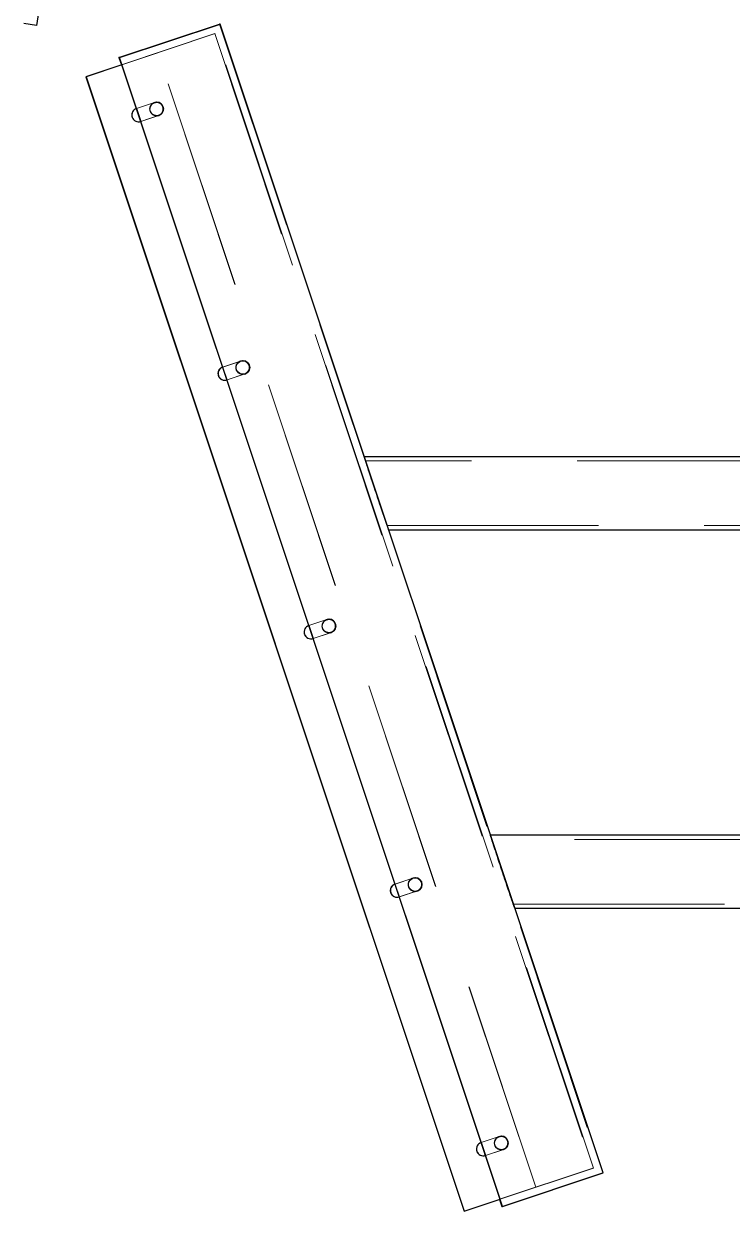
# Model space of a CAD drawing. Header units: millimetres. Extents: x 122 to 2816, y -707 to 556.
# Drawn here: x 659.61 to 663.86, y 292.45 to 299.58 of the extents above; entities that cross this region are included whole.
import ezdxf

# ---------------------------------------------------------------- set-up
doc = ezdxf.new("R2010")
doc.units = ezdxf.units.MM
doc.linetypes.add('HIDDEN', pattern=[1.905, 1.27, -0.635])

msp = doc.modelspace()

# ---------------------------------------------------------------- linework, layer by layer
at = {"color": 7, "linetype": 'Continuous', "lineweight": 25}
for p, q in [((659.757379, 300.019651), (659.68784, 299.570456)), ((659.68784, 299.570456), (659.610546, 299.582422)), ((660.182245, 299.377822), (660.78596, 299.579006)), ((660.186141, 299.377822), (660.789856, 299.579006)), ((660.789856, 299.579006), (660.78596, 299.579006)), ((663.089061, 292.679292), (660.789856, 299.579006)), ((660.182245, 299.377822), (660.196615, 299.334699)), ((660.186141, 299.377822), (660.182245, 299.377822)), ((662.485346, 292.478108), (660.186141, 299.377822)), ((660.199472, 299.334699), (659.98386, 299.262847)), ((660.200251, 299.334699), (659.984639, 299.262847)), ((660.200251, 299.334699), (660.196615, 299.334699)), ((660.199472, 299.334699), (660.199264, 299.334699)), ((660.199264, 299.334699), (660.199285, 299.334636)), ((662.470716, 292.521232), (660.200251, 299.334699)), ((659.984639, 299.262847), (659.98386, 299.262847)), ((659.98386, 299.262847), (662.254324, 292.44938)), ((659.984639, 299.262847), (662.255104, 292.44938)), ((660.409964, 299.109606), (660.407661, 299.109671)), ((660.410102, 299.10961), (660.407869, 299.109671)), ((660.287024, 299.071341), (660.312808, 298.993963)), ((660.287209, 299.071407), (660.312995, 298.994025)), ((660.407661, 299.027853), (660.41116, 299.028003)), ((660.407869, 299.027853), (660.41141, 299.028006)), ((660.41725, 299.028768), (660.420802, 299.029951)), ((660.420802, 299.029951), (660.421581, 299.029951)), ((660.312995, 298.994025), (660.313697, 298.994259)), ((660.312995, 298.994025), (660.313775, 298.994025)), ((660.927285, 297.557171), (660.924982, 297.557235)), ((660.927423, 297.557174), (660.92519, 297.557235)), ((660.804345, 297.518905), (660.830129, 297.441528)), ((660.80453, 297.518972), (660.830316, 297.44159)), ((660.924982, 297.475417), (660.928481, 297.475567)), ((660.92519, 297.475417), (660.928731, 297.475571)), ((660.934571, 297.476332), (660.938123, 297.477515)), ((660.938123, 297.477515), (660.938902, 297.477515)), ((660.830316, 297.44159), (660.831018, 297.441824)), ((660.830316, 297.44159), (660.831096, 297.44159)), ((664.547771, 296.980656), (661.655709, 296.980656)), ((661.802028, 296.541565), (664.547771, 296.541565)), ((661.321666, 295.96647), (661.34745, 295.889092)), ((661.321851, 295.966536), (661.347637, 295.889154)), ((661.444606, 296.004735), (661.442303, 296.0048)), ((661.444744, 296.004739), (661.442511, 296.0048)), ((661.347637, 295.889154), (661.348339, 295.889388)), ((661.347637, 295.889154), (661.348417, 295.889154)), ((661.442303, 295.922982), (661.445802, 295.923132)), ((661.442511, 295.922982), (661.446052, 295.923135)), ((661.451892, 295.923896), (661.455444, 295.92508)), ((661.455444, 295.92508), (661.456223, 295.92508)), ((664.547771, 294.707928), (662.413055, 294.707928)), ((661.838987, 294.414034), (661.864771, 294.336657)), ((661.839173, 294.4141), (661.864959, 294.336719)), ((661.962013, 294.452295), (661.959624, 294.452364)), ((661.962066, 294.452303), (661.959832, 294.452364)), ((661.864959, 294.336719), (661.86566, 294.336952)), ((661.864959, 294.336719), (661.865738, 294.336719)), ((661.959624, 294.370546), (661.96307, 294.370692)), ((661.959832, 294.370546), (661.963373, 294.3707)), ((661.969213, 294.371461), (661.972765, 294.372644)), ((661.972765, 294.372644), (661.973544, 294.372644)), ((662.559374, 294.268838), (664.547771, 294.268838)), ((662.479334, 292.899859), (662.476945, 292.899929)), ((662.479387, 292.899868), (662.477153, 292.899929)), ((662.356308, 292.861599), (662.382092, 292.784221)), ((662.356494, 292.861665), (662.38228, 292.784283)), ((662.476945, 292.818111), (662.480392, 292.818256)), ((662.477153, 292.818111), (662.480694, 292.818264)), ((662.486534, 292.819025), (662.490086, 292.820209)), ((662.490086, 292.820209), (662.490865, 292.820209)), ((662.38228, 292.784283), (662.382981, 292.784517)), ((662.38228, 292.784283), (662.383059, 292.784283)), ((662.485346, 292.478108), (663.089061, 292.679292)), ((662.255104, 292.44938), (662.470716, 292.521232)), ((662.467443, 292.520141), (662.48145, 292.478108)), ((662.48145, 292.478108), (662.485346, 292.478108)), ((662.255104, 292.44938), (662.254324, 292.44938))]:
    msp.add_line(p, q, dxfattribs=at)
at = {"color": 7, "linetype": 'HIDDEN', "lineweight": 18}
for p, q in [((660.196615, 299.334699), (660.757208, 299.521512)), ((660.200251, 299.334699), (660.760844, 299.521512)), ((660.757208, 299.521512), (663.027672, 292.708045)), ((660.760844, 299.521512), (660.757208, 299.521512)), ((663.031309, 292.708045), (660.760844, 299.521512)), ((660.78596, 299.579006), (663.085165, 292.679292)), ((660.414877, 299.40655), (660.199264, 299.334699)), ((660.415085, 299.40655), (660.199472, 299.334699)), ((660.415864, 299.40655), (660.200251, 299.334699)), ((660.415085, 299.40655), (660.414877, 299.40655)), ((662.685342, 292.593083), (660.414877, 299.40655)), ((662.685549, 292.593083), (660.415085, 299.40655)), ((660.415864, 299.40655), (660.415085, 299.40655)), ((662.686329, 292.593083), (660.415864, 299.40655)), ((660.199285, 299.334636), (660.287024, 299.071341)), ((660.199472, 299.334699), (660.287209, 299.071407)), ((660.394936, 299.107573), (660.287129, 299.071647)), ((660.395715, 299.107573), (660.287908, 299.071647)), ((660.394936, 299.107573), (660.395715, 299.107573)), ((660.407869, 299.109671), (660.407661, 299.109671)), ((660.408648, 299.109671), (660.407869, 299.109671)), ((660.408908, 299.109671), (660.408648, 299.109671)), ((660.287129, 299.071647), (660.287908, 299.071647)), ((660.313697, 298.994259), (660.41725, 299.028768)), ((660.313775, 298.994025), (660.421581, 299.029951)), ((660.407661, 299.027853), (660.407869, 299.027853)), ((660.408648, 299.027853), (660.408908, 299.027853)), ((660.300062, 298.991927), (660.300842, 298.991927)), ((660.312808, 298.993963), (660.804345, 297.518905)), ((660.312995, 298.994025), (660.80453, 297.518972)), ((660.912257, 297.555137), (660.80445, 297.519212)), ((660.913036, 297.555137), (660.80523, 297.519212)), ((660.912257, 297.555137), (660.913036, 297.555137)), ((660.92519, 297.557235), (660.924982, 297.557235)), ((660.925969, 297.557235), (660.92519, 297.557235)), ((660.926229, 297.557235), (660.925969, 297.557235)), ((660.80445, 297.519212), (660.80523, 297.519212)), ((660.831018, 297.441824), (660.934571, 297.476332)), ((660.831096, 297.44159), (660.938902, 297.477515)), ((660.924982, 297.475417), (660.92519, 297.475417)), ((660.925969, 297.475417), (660.926229, 297.475417)), ((660.817383, 297.439492), (660.818163, 297.439492)), ((660.830129, 297.441528), (661.321666, 295.96647)), ((660.830316, 297.44159), (661.321851, 295.966536)), ((661.655709, 296.980656), (661.653761, 296.980656)), ((666.108234, 296.955474), (661.662153, 296.955474)), ((661.791689, 296.566747), (666.108234, 296.566747)), ((661.80008, 296.541565), (661.802028, 296.541565)), ((661.429578, 296.002702), (661.321771, 295.966776)), ((661.321771, 295.966776), (661.322551, 295.966776)), ((661.430357, 296.002702), (661.322551, 295.966776)), ((661.429578, 296.002702), (661.430357, 296.002702)), ((661.442511, 296.0048), (661.442303, 296.0048)), ((661.44329, 296.0048), (661.442511, 296.0048)), ((661.44355, 296.0048), (661.44329, 296.0048)), ((661.334704, 295.887056), (661.335484, 295.887056)), ((661.34745, 295.889092), (661.838987, 294.414034)), ((661.347637, 295.889154), (661.839173, 294.4141)), ((661.348339, 295.889388), (661.451892, 295.923896)), ((661.348417, 295.889154), (661.456223, 295.92508)), ((661.442303, 295.922982), (661.442511, 295.922982)), ((661.44329, 295.922982), (661.44355, 295.922982)), ((662.413055, 294.707928), (662.411106, 294.707928)), ((666.092865, 294.682747), (662.419498, 294.682747)), ((661.946899, 294.450266), (661.839093, 294.414341)), ((661.839093, 294.414341), (661.839872, 294.414341)), ((661.947678, 294.450266), (661.839872, 294.414341)), ((661.946899, 294.450266), (661.947678, 294.450266)), ((661.959832, 294.452364), (661.959624, 294.452364)), ((661.960611, 294.452364), (661.959832, 294.452364)), ((661.960871, 294.452364), (661.960611, 294.452364)), ((661.852026, 294.334621), (661.852805, 294.334621)), ((661.864771, 294.336657), (662.356308, 292.861599)), ((661.864959, 294.336719), (662.356494, 292.861665)), ((661.86566, 294.336952), (661.969213, 294.371461)), ((661.865738, 294.336719), (661.973544, 294.372644)), ((661.959624, 294.370546), (661.959832, 294.370546)), ((661.960611, 294.370546), (661.960871, 294.370546)), ((662.549034, 294.294019), (666.092865, 294.294019)), ((662.557426, 294.268838), (662.559374, 294.268838)), ((662.46422, 292.897831), (662.356414, 292.861905)), ((662.464999, 292.897831), (662.357193, 292.861905)), ((662.46422, 292.897831), (662.464999, 292.897831)), ((662.477153, 292.899929), (662.476945, 292.899929)), ((662.477932, 292.899929), (662.477153, 292.899929)), ((662.478192, 292.899929), (662.477932, 292.899929)), ((662.356414, 292.861905), (662.357193, 292.861905)), ((662.382981, 292.784517), (662.486534, 292.819025)), ((662.383059, 292.784283), (662.490865, 292.820209)), ((662.476945, 292.818111), (662.477153, 292.818111)), ((662.477932, 292.818111), (662.478192, 292.818111)), ((662.369347, 292.782185), (662.370126, 292.782185)), ((662.382092, 292.784221), (662.469729, 292.521232)), ((662.38228, 292.784283), (662.469937, 292.521232)), ((662.46708, 292.521232), (663.027672, 292.708045)), ((662.470716, 292.521232), (663.031309, 292.708045)), ((662.48145, 292.478108), (663.085165, 292.679292)), ((663.027672, 292.708045), (663.031309, 292.708045)), ((663.085165, 292.679292), (663.089061, 292.679292)), ((662.254324, 292.44938), (662.685549, 292.593083)), ((662.469729, 292.521232), (662.685342, 292.593083)), ((662.469937, 292.521232), (662.685549, 292.593083)), ((662.470716, 292.521232), (662.686329, 292.593083)), ((662.685549, 292.593083), (662.685342, 292.593083)), ((662.686329, 292.593083), (662.685549, 292.593083)), ((662.46708, 292.521232), (662.467443, 292.520141)), ((662.46708, 292.521232), (662.470716, 292.521232)), ((662.469937, 292.521232), (662.469729, 292.521232))]:
    msp.add_line(p, q, dxfattribs=at)
at = {"color": 7, "linetype": 'HIDDEN', "lineweight": 18, "flags": 128}
for points in [[(660.407869, 299.109671), (660.406394, 299.109644), (660.394936, 299.107573)], [(660.408648, 299.109671), (660.407173, 299.109644), (660.395715, 299.107573)], [(660.92519, 297.557235), (660.923715, 297.557209), (660.912257, 297.555137)], [(660.925969, 297.557235), (660.924494, 297.557209), (660.913036, 297.555137)], [(661.442511, 296.0048), (661.441036, 296.004773), (661.429578, 296.002702)], [(661.44329, 296.0048), (661.441815, 296.004773), (661.430357, 296.002702)], [(661.438043, 295.923226), (661.438153, 295.923215), (661.442511, 295.922982)], [(661.959832, 294.452364), (661.958357, 294.452338), (661.946899, 294.450266)], [(661.960611, 294.452364), (661.959136, 294.452338), (661.947678, 294.450266)], [(661.955364, 294.370791), (661.955474, 294.370779), (661.959832, 294.370546)], [(662.477153, 292.899929), (662.475678, 292.899902), (662.46422, 292.897831)], [(662.477932, 292.899929), (662.476457, 292.899902), (662.464999, 292.897831)], [(662.472685, 292.818355), (662.472795, 292.818343), (662.477153, 292.818111)]]:
    msp.add_lwpolyline(points, dxfattribs=at)
at = {"color": 7, "linetype": 'Continuous', "lineweight": 25, "flags": 128}
for points in [[(660.300062, 298.991927), (660.301537, 298.991954), (660.312995, 298.994025)], [(660.817383, 297.439492), (660.818858, 297.439518), (660.830316, 297.44159)], [(661.334704, 295.887056), (661.33618, 295.887083), (661.347637, 295.889154)], [(661.852026, 294.334621), (661.853501, 294.334647), (661.864959, 294.336719)], [(662.369347, 292.782185), (662.370822, 292.782212), (662.38228, 292.784283)]]:
    msp.add_lwpolyline(points, dxfattribs=at)
at = {"color": 7, "linetype": 'Continuous', "lineweight": 25}
for centre in [(660.408908, 299.068762), (660.926229, 297.516326), (661.44355, 295.96389), (661.960871, 294.411455), (662.478192, 292.859019)]:
    msp.add_circle(centre, 0.040909, dxfattribs=at)
at = {"color": 7, "linetype": 'HIDDEN', "lineweight": 18}
for centre, radius, start, end in [((660.407661, 299.068762), 0.040909, 90.0007149, 198.4301726), ((660.407869, 299.068762), 0.040909, 90.0007149, 198.4301726), ((660.408648, 299.068762), 0.040909, 90.0005287, 198.4303588), ((660.300063, 299.032836), 0.040909, 108.4305224, 269.9991818), ((660.407661, 299.068761), 0.040908, 198.4293278, 269.9997847), ((660.407869, 299.068761), 0.040908, 198.4293278, 269.9997847), ((660.408648, 299.068761), 0.040908, 198.4293754, 269.9997372), ((660.924982, 297.516326), 0.040909, 90.0007149, 198.4301726), ((660.92519, 297.516326), 0.040909, 90.0007149, 198.4301726), ((660.925969, 297.516327), 0.040909, 90.0005287, 198.4303588), ((660.817384, 297.480401), 0.040909, 108.4305224, 269.9991818), ((660.924982, 297.516326), 0.040908, 198.4293278, 269.9997847), ((660.92519, 297.516326), 0.040908, 198.4293278, 269.9997847), ((660.925969, 297.516326), 0.040908, 198.4293754, 269.9997372), ((661.334705, 295.927965), 0.040909, 108.4305224, 269.9991818), ((661.442303, 295.963891), 0.040909, 90.0007149, 198.4301726), ((661.44329, 295.963891), 0.040909, 90.0005287, 198.4303588), ((661.442303, 295.96389), 0.040908, 198.4293278, 269.9997847), ((661.442511, 295.963891), 0.040909, 198.4295957, 237.3200583), ((661.44329, 295.96389), 0.040908, 198.4293754, 269.9997372), ((661.852026, 294.37553), 0.040909, 108.4305224, 269.9991818), ((661.959625, 294.411455), 0.040909, 90.0007149, 198.4301726), ((661.960611, 294.411455), 0.040909, 90.0005287, 198.4303588), ((661.959624, 294.411455), 0.040908, 198.4293278, 269.9997847), ((661.959832, 294.411455), 0.040909, 198.4295957, 237.3200583), ((661.960611, 294.411455), 0.040908, 198.4293754, 269.9997372), ((662.476946, 292.85902), 0.040909, 90.0007149, 198.4301726), ((662.477932, 292.85902), 0.040909, 90.0005287, 198.4303588), ((662.369347, 292.823094), 0.040909, 108.4305224, 269.9991818), ((662.476945, 292.859019), 0.040908, 198.4293278, 269.9997847), ((662.477153, 292.859019), 0.040909, 198.4295957, 237.3200583), ((662.477932, 292.859019), 0.040908, 198.4293754, 269.9997372)]:
    msp.add_arc(centre, radius, start, end, dxfattribs=at)
at = {"color": 7, "linetype": 'Continuous', "lineweight": 25}
for centre, start, end in [((660.407868, 299.068762), 288.4305224, 89.9991818), ((660.408647, 299.068762), 270.0007197, 89.9992803), ((660.408647, 299.068762), 288.4305224, 89.9991818), ((660.300842, 299.032836), 108.4302283, 288.4292105), ((660.925968, 297.516326), 270.0007197, 89.9992803), ((660.925968, 297.516326), 288.4305224, 89.9991818), ((660.818163, 297.480401), 108.4302283, 288.4292105), ((661.335484, 295.927965), 108.4302283, 288.4292105), ((661.44251, 295.963891), 288.4305224, 89.9991818), ((661.443289, 295.963891), 270.0007197, 89.9992803), ((661.443289, 295.963891), 288.4305224, 89.9991818), ((661.852805, 294.37553), 108.4302283, 288.4292105), ((661.960611, 294.411455), 270.0007197, 89.9992803), ((661.96061, 294.411455), 288.4305224, 89.9991818), ((662.477932, 292.85902), 270.0007197, 89.9992803), ((662.477932, 292.85902), 288.4305224, 89.9991818), ((662.370126, 292.823094), 108.4302283, 288.4292105)]:
    msp.add_arc(centre, 0.040909, start, end, dxfattribs=at)
at = {"color": 7, "linetype": 'HIDDEN', "lineweight": 18}
for centre, major_axis in [((661.726921, 296.76111), (-0.073162, 0.219545)), ((661.726921, 296.76111), (-0.06477, 0.194363)), ((662.484266, 294.488383), (-0.073162, 0.219545)), ((662.484266, 294.488383), (-0.06477, 0.194363))]:
    msp.add_ellipse(centre, major_axis=major_axis, ratio=0.00514315, dxfattribs=at)

doc.saveas('drawing.dxf')
